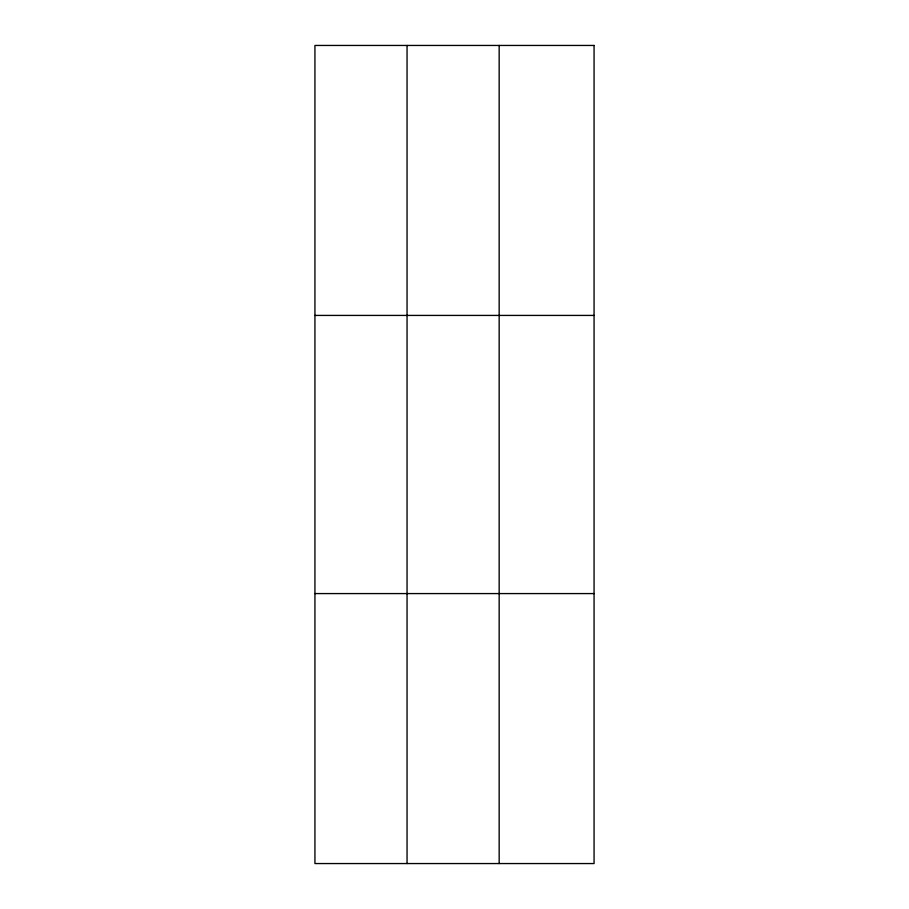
<?xml version="1.0" encoding="UTF-8"?>
<svg xmlns="http://www.w3.org/2000/svg" width="909" height="909" viewBox="0 0 909 909"><rect width="100%" height="100%" fill="white"/><g stroke="black" fill="none" stroke-linecap="round" stroke-linejoin="round"><path stroke-width="1.36" d="M407.05 863.55L407.05 45.45M499.166 863.55L499.166 45.45M314.934 315.423L594.066 315.423M314.934 593.577L594.066 593.577M594.066 45.45L594.066 863.55L314.934 863.55L314.934 45.45L594.066 45.45"/></g></svg>
